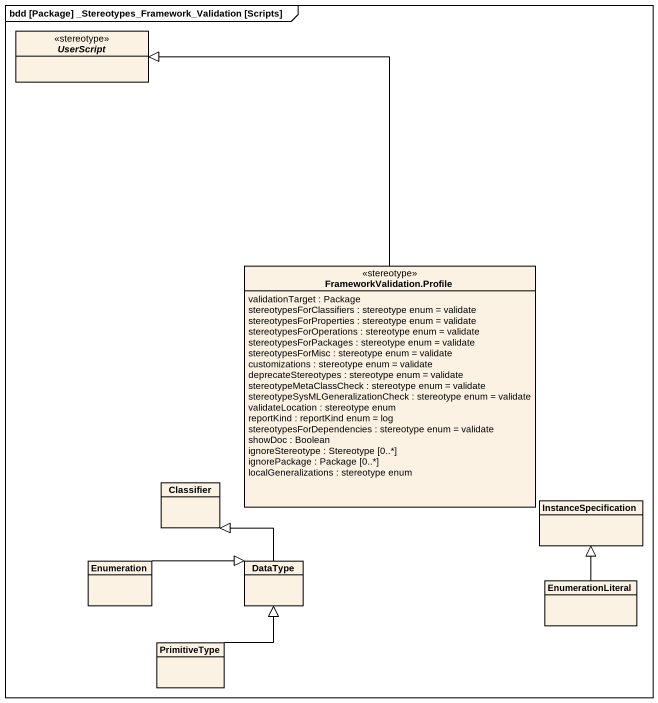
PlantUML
@startuml
mainframe bdd [Package] _Stereotypes_Framework_Validation [Scripts]
hide circle
hide empty members
abstract class UserScript <<stereotype>>
class "FrameworkValidation.Profile" as FrameworkValidation_Profile <<stereotype>> {
  validationTarget : Package
  stereotypesForClassifiers : stereotype enum = validate
  stereotypesForProperties : stereotype enum = validate
  stereotypesForOperations : stereotype enum = validate
  stereotypesForPackages : stereotype enum = validate
  stereotypesForMisc : stereotype enum = validate
  customizations : stereotype enum = validate
  deprecateStereotypes : stereotype enum = validate
  stereotypeMetaClassCheck : stereotype enum = validate
  stereotypeSysMLGeneralizationCheck : stereotype enum = validate
  validateLocation : stereotype enum
  reportKind : reportKind enum = log
  stereotypesForDependencies : stereotype enum = validate
  showDoc : Boolean
  ignoreStereotype : Stereotype [0..*]
  ignorePackage : Package [0..*]
  localGeneralizations : stereotype enum
}
class Classifier
class InstanceSpecification
class Enumeration
class DataType
class EnumerationLiteral
class PrimitiveType
FrameworkValidation_Profile -up-|> UserScript
Enumeration -right-|> DataType
DataType -up-|> Classifier
EnumerationLiteral -up-|> InstanceSpecification
PrimitiveType -up-|> DataType
@enduml
